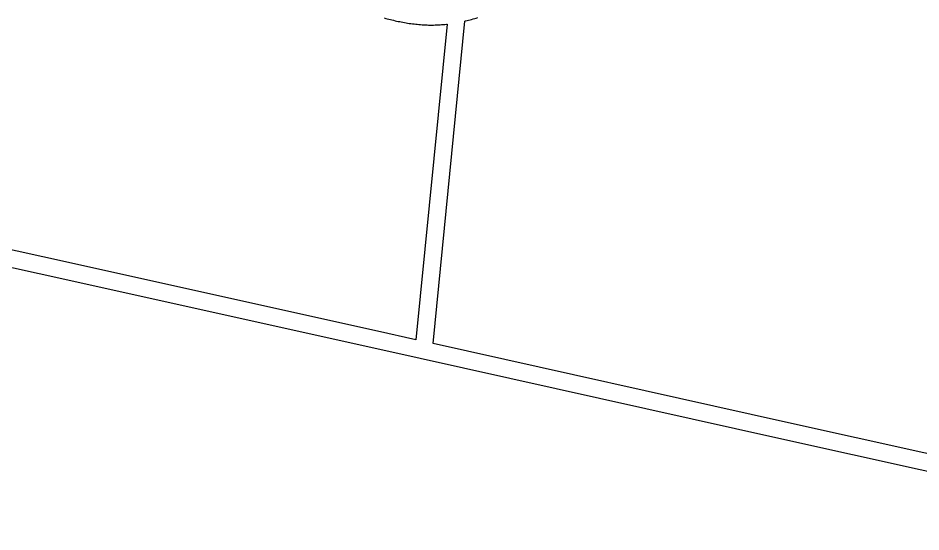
# Model space of a CAD drawing. Extents: x 715443 to 716410, y 7847283 to 7847979.
# Drawn here: x 715702.3 to 715961.2, y 7847308.1 to 7847455.7 of the extents above; entities that cross this region are included whole.
import ezdxf

# ---------------------------------------------------------------- set-up
doc = ezdxf.new("R2010")
doc.units = 0
doc.layers.add('Perímetro', color=242, linetype='Continuous')
doc.layers.add('TALHÕES', color=3, linetype='Continuous', true_color=0x00ff00)

msp = doc.modelspace()

# ---------------------------------------------------------------- linework, layer by layer
at = {"layer": 'Perímetro', "color": 1, "true_color": 0xff0000}
msp.add_lwpolyline([(716041.17, 7847308.13), (715921.31, 7847334.8), (715804.28, 7847360.87), (715708.31, 7847382.22), (715635.48, 7847398.32), (715549.29, 7847417.33), (715443.36, 7847441.04), (715443.69, 7847443.63), (715500.23, 7847686.85), (715501.42, 7847692.4), (715517.88, 7847715.85), (715520.36, 7847718.34), (715643.92, 7847838.03), (715645.96, 7847839.1), (715646.4, 7847839.36), (715646.46, 7847839.38), (715646.78, 7847839.49), (715646.98, 7847839.54), (715761.41, 7847861.73), (715809.01, 7847870.43), (715837.77, 7847874.68), (715844.15, 7847875.97), (715938.49, 7847897.64), (716081.31, 7847930.3)], dxfattribs=at)
at = {"layer": 'TALHÕES'}
for points in [[(715807.28, 7847455.68), (715807.72, 7847455.56), (715808.16, 7847455.44), (715808.6, 7847455.33), (715809.05, 7847455.22), (715809.49, 7847455.11), (715809.94, 7847455.01), (715810.38, 7847454.9), (715810.83, 7847454.81), (715811.28, 7847454.71), (715811.73, 7847454.62), (715812.18, 7847454.53), (715812.64, 7847454.45), (715813.09, 7847454.36), (715813.55, 7847454.29), (715814, 7847454.21), (715814.46, 7847454.14), (715814.92, 7847454.08), (715815.37, 7847454.02), (715815.83, 7847453.96), (715816.3, 7847453.91), (715816.76, 7847453.86), (715817.22, 7847453.82), (715817.68, 7847453.78), (715818.15, 7847453.75), (715818.61, 7847453.72), (715819.08, 7847453.69), (715819.55, 7847453.68), (715820.01, 7847453.66), (715820.48, 7847453.66), (715820.95, 7847453.66), (715821.42, 7847453.66), (715821.89, 7847453.67), (715822.36, 7847453.69), (715822.82, 7847453.71), (715823.29, 7847453.73), (715823.75, 7847453.77), (715824.22, 7847453.8), (715824.68, 7847453.84), (715825.14, 7847453.89), (715825.29, 7847453.91), (715825.29, 7847453.91), (715816.36, 7847363.31), (715805.37, 7847365.75), (715709.39, 7847387.11), (715636.56, 7847403.21)], [(716042.26, 7847313.01), (715922.39, 7847339.69), (715821.28, 7847362.21), (715830.4, 7847454.79), (715830.57, 7847454.83), (715831.02, 7847454.94), (715831.46, 7847455.05), (715831.91, 7847455.16), (715832.35, 7847455.28), (715832.79, 7847455.4), (715833.23, 7847455.52), (715833.66, 7847455.65), (715834.1, 7847455.78)]]:
    msp.add_lwpolyline(points, dxfattribs=at)

doc.saveas('drawing.dxf')
